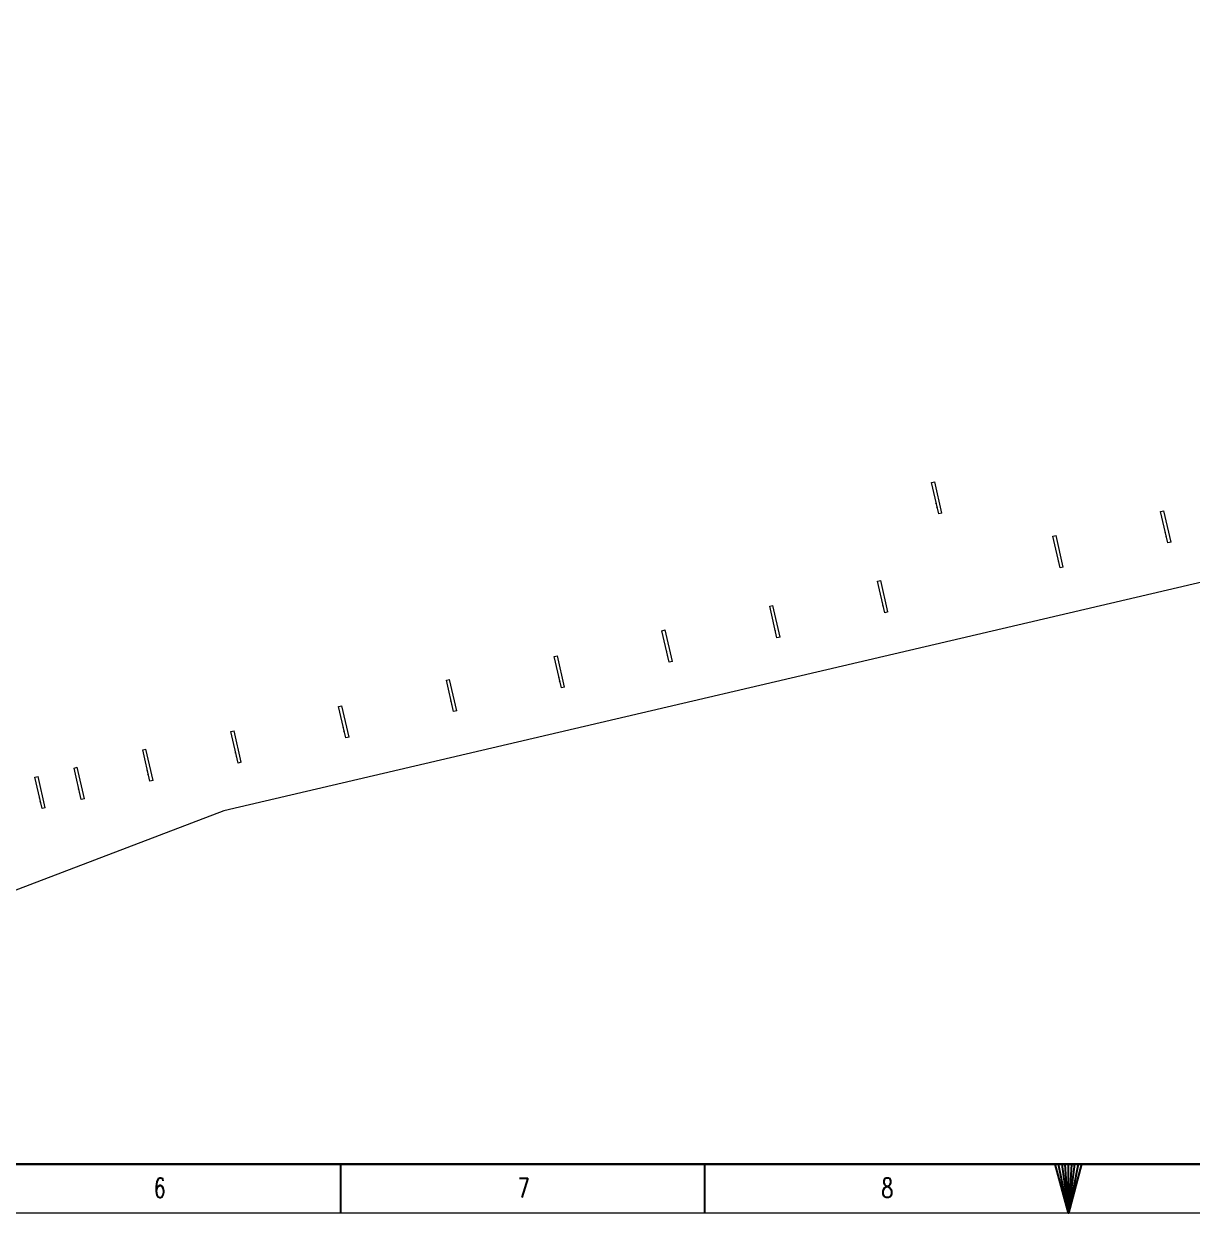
# Model space of a CAD drawing. Header units: inches. Extents: x -430764 to 256483, y 7374 to 217374.
# Drawn here: x -335570 to -275945, y 7374 to 68069 of the extents above; entities that cross this region are included whole.
import ezdxf

# ---------------------------------------------------------------- set-up
doc = ezdxf.new("R2010")
doc.units = ezdxf.units.IN
doc.header["$MEASUREMENT"] = 0
doc.layers.add('CABLETRAYLAYOUT-EMBED 2_DWG$0$DwgTemplate', color=7, linetype='Continuous', lineweight=9)
doc.styles.add('TEG BORDER', font='txt_qlt.shx', dxfattribs={"width": 0.7, "bigfont": 'hztxt.shx'})

# ---------------------------------------------------------------- blocks, each defined once
blk = doc.blocks.new('TEG BORDER A2')
at = {"linetype": 'Continuous'}
blk.add_line((5, 5), (489, 5), dxfattribs=at)
for p, q in [((222.75, 0), (222.75, 5)), ((259.88, 0), (259.88, 5)), ((297, 0), (297, 5))]:
    blk.add_line(p, q)
at = {"color": 5, "lineweight": 15}
blk.add_lwpolyline([(0, 420), (594, 420), (594, 0), (0, 0)], close=True, dxfattribs=at)
blk.add_lwpolyline([(5, 415), (589, 415), (589, 5), (5, 5)], close=True)
blk.add_lwpolyline([(297, 0), (295.66, 5), (298.34, 5), (297, 0), (296, 5), (296.33, 5), (297, 0), (296.67, 5), (297.33, 5), (297, 0), (297.67, 5), (298, 5), (297, 0)])
at = {"char_height": 2, "width": 2, "attachment_point": 7, "style": 'TEG BORDER'}
for s, insert in [('6', (203.67, 1.59)), ('7', (240.8, 1.59)), ('8', (277.92, 1.59))]:
    blk.add_mtext(s, dxfattribs=dict(at, insert=insert))

msp = doc.modelspace()

# ---------------------------------------------------------------- linework, layer by layer
at = {"layer": 'CABLETRAYLAYOUT-EMBED 2_DWG$0$DwgTemplate', "color": 252, "linetype": 'Continuous'}
for p, q in [((-224423.4341, 51507.42343), (-325365.7082, 27906.99351)), ((-289248.36265, 44666.32298), (-289087.44889, 44703.26584)), ((-288879.93702, 43061.55387), (-289248.36265, 44666.32298)), ((-288719.02326, 43098.49672), (-289087.44889, 44703.26584)), ((-289006.57588, 43613.16081), (-289037.57348, 43606.04433)), ((-289037.57348, 43606.04433), (-289035.30008, 43596.14195)), ((-289035.30008, 43596.14195), (-289004.30247, 43603.25843)), ((-288963.779, 43426.74842), (-288994.77661, 43419.63194)), ((-288994.77661, 43419.63194), (-288992.5032, 43409.72955)), ((-288992.5032, 43409.72955), (-288961.5056, 43416.84604)), ((-288719.02326, 43098.49672), (-288879.93702, 43061.55387)), ((-277555.29159, 43179.11035), (-277394.37784, 43216.0532)), ((-277186.86596, 41574.34123), (-277555.29159, 43179.11035)), ((-277025.95221, 41611.28409), (-277394.37784, 43216.0532)), ((-283055.29159, 41916.85421), (-282894.37784, 41953.79706)), ((-282686.86596, 40312.08509), (-283055.29159, 41916.85421)), ((-282525.95221, 40349.02795), (-282894.37784, 41953.79706)), ((-277313.50483, 42125.94818), (-277344.50243, 42118.8317)), ((-277344.50243, 42118.8317), (-277342.22902, 42108.92932)), ((-277342.22902, 42108.92932), (-277311.23142, 42116.0458)), ((-277270.70795, 41939.53579), (-277301.70556, 41932.41931)), ((-277301.70556, 41932.41931), (-277299.43215, 41922.51692)), ((-277299.43215, 41922.51692), (-277268.43455, 41929.63341)), ((-277025.95221, 41611.28409), (-277186.86596, 41574.34123)), ((-282813.50483, 40863.69204), (-282844.50243, 40856.57556)), ((-282844.50243, 40856.57556), (-282842.22902, 40846.67317)), ((-282842.22902, 40846.67317), (-282811.23142, 40853.78966)), ((-282770.70795, 40677.27965), (-282801.70556, 40670.16317)), ((-282801.70556, 40670.16317), (-282799.43215, 40660.26078)), ((-282799.43215, 40660.26078), (-282768.43455, 40667.37726)), ((-282525.95221, 40349.02795), (-282686.86596, 40312.08509)), ((-292002.3783, 39623.78294), (-291841.46455, 39660.7258)), ((-291633.95268, 38019.01383), (-292002.3783, 39623.78294)), ((-291473.03892, 38055.95668), (-291841.46455, 39660.7258)), ((-297502.3783, 38344.90472), (-297341.46455, 38381.84758)), ((-297133.95268, 36740.13561), (-297502.3783, 38344.90472)), ((-296973.03892, 36777.07846), (-297341.46455, 38381.84758)), ((-291760.59154, 38570.62078), (-291791.58914, 38563.50429)), ((-291791.58914, 38563.50429), (-291789.31574, 38553.60191)), ((-291789.31574, 38553.60191), (-291758.31813, 38560.71839)), ((-291717.79466, 38384.20838), (-291748.79227, 38377.0919)), ((-291748.79227, 38377.0919), (-291746.51886, 38367.18952)), ((-291746.51886, 38367.18952), (-291715.52126, 38374.306)), ((-291473.03892, 38055.95668), (-291633.95268, 38019.01383)), ((-303002.3783, 37099.27066), (-302841.46455, 37136.21351)), ((-302633.95268, 35494.50154), (-303002.3783, 37099.27066)), ((-302473.03892, 35531.4444), (-302841.46455, 37136.21351)), ((-297260.59154, 37291.74256), (-297291.58914, 37284.62607)), ((-297291.58914, 37284.62607), (-297289.31574, 37274.72369)), ((-297289.31574, 37274.72369), (-297258.31813, 37281.84017)), ((-297217.79466, 37105.33016), (-297248.79227, 37098.21368)), ((-297248.79227, 37098.21368), (-297246.51886, 37088.3113)), ((-297246.51886, 37088.3113), (-297215.52126, 37095.42778)), ((-296973.03892, 36777.07846), (-297133.95268, 36740.13561)), ((-308502.3783, 35787.14828), (-308341.46455, 35824.09114)), ((-307973.03892, 34219.32202), (-308341.46455, 35824.09114)), ((-302760.59154, 36046.10849), (-302791.58914, 36038.99201)), ((-302791.58914, 36038.99201), (-302789.31574, 36029.08963)), ((-302789.31574, 36029.08963), (-302758.31813, 36036.20611)), ((-302717.79466, 35859.6961), (-302748.79227, 35852.57962)), ((-302748.79227, 35852.57962), (-302746.51886, 35842.67723)), ((-302746.51886, 35842.67723), (-302715.52126, 35849.79372)), ((-308133.95268, 34182.37917), (-308502.3783, 35787.14828)), ((-302473.03892, 35531.4444), (-302633.95268, 35494.50154)), ((-314002.3783, 34574.75838), (-313841.46455, 34611.70123)), ((-313473.03892, 33006.93212), (-313841.46455, 34611.70123)), ((-308260.59154, 34733.98612), (-308291.58914, 34726.86963)), ((-308291.58914, 34726.86963), (-308289.31574, 34716.96725)), ((-308289.31574, 34716.96725), (-308258.31813, 34724.08373)), ((-313633.95268, 32969.98926), (-314002.3783, 34574.75838)), ((-308217.79466, 34547.57372), (-308248.79227, 34540.45724)), ((-308248.79227, 34540.45724), (-308246.51886, 34530.55486)), ((-308246.51886, 34530.55486), (-308215.52126, 34537.67134)), ((-307973.03892, 34219.32202), (-308133.95268, 34182.37917)), ((-313760.59154, 33521.59621), (-313791.58914, 33514.47973)), ((-313791.58914, 33514.47973), (-313789.31574, 33504.57734)), ((-313789.31574, 33504.57734), (-313758.31813, 33511.69383)), ((-319502.3783, 33229.39185), (-319341.46455, 33266.3347)), ((-319133.95268, 31624.62273), (-319502.3783, 33229.39185)), ((-318973.03892, 31661.56558), (-319341.46455, 33266.3347)), ((-313717.79466, 33335.18382), (-313748.79227, 33328.06733)), ((-313748.79227, 33328.06733), (-313746.51886, 33318.16495)), ((-313746.51886, 33318.16495), (-313715.52126, 33325.28143)), ((-313473.03892, 33006.93212), (-313633.95268, 32969.98926)), ((-319260.59154, 32176.22968), (-319291.58914, 32169.11319)), ((-319291.58914, 32169.11319), (-319289.31574, 32159.21081)), ((-325002.3783, 31950.51363), (-324841.46455, 31987.45648)), ((-324633.95268, 30345.74451), (-325002.3783, 31950.51363)), ((-324473.03892, 30382.68736), (-324841.46455, 31987.45648)), ((-319289.31574, 32159.21081), (-319258.31813, 32166.32729)), ((-319217.79466, 31989.81728), (-319248.79227, 31982.7008)), ((-319248.79227, 31982.7008), (-319246.51886, 31972.79842)), ((-319246.51886, 31972.79842), (-319215.52126, 31979.9149)), ((-318973.03892, 31661.56558), (-319133.95268, 31624.62273)), ((-329502.3783, 31017.49107), (-329341.46455, 31054.43392)), ((-329133.95268, 29412.72195), (-329502.3783, 31017.49107)), ((-328973.03892, 29449.66481), (-329341.46455, 31054.43392)), ((-324760.59154, 30897.35146), (-324791.58914, 30890.23497)), ((-324791.58914, 30890.23497), (-324789.31574, 30880.33259)), ((-324789.31574, 30880.33259), (-324758.31813, 30887.44907)), ((-324717.79466, 30710.93906), (-324748.79227, 30703.82258)), ((-324748.79227, 30703.82258), (-324746.51886, 30693.9202)), ((-324746.51886, 30693.9202), (-324715.52126, 30701.03668)), ((-324473.03892, 30382.68736), (-324633.95268, 30345.74451)), ((-333002.3783, 30090.32712), (-332841.46455, 30127.26998)), ((-332633.95268, 28485.55801), (-333002.3783, 30090.32712)), ((-332473.03892, 28522.50086), (-332841.46455, 30127.26998)), ((-329260.59154, 29964.3289), (-329291.58914, 29957.21242)), ((-329291.58914, 29957.21242), (-329289.31574, 29947.31004)), ((-329289.31574, 29947.31004), (-329258.31813, 29954.42652)), ((-329217.79466, 29777.91651), (-329248.79227, 29770.80003)), ((-329248.79227, 29770.80003), (-329246.51886, 29760.89764)), ((-329246.51886, 29760.89764), (-329215.52126, 29768.01413)), ((-335002.3783, 29625.2805), (-334841.46455, 29662.22335)), ((-334633.95268, 28020.51138), (-335002.3783, 29625.2805)), ((-334473.03892, 28057.45424), (-334841.46455, 29662.22335)), ((-328973.03892, 29449.66481), (-329133.95268, 29412.72195)), ((-334760.59154, 28572.11833), (-334791.58914, 28565.00185)), ((-334791.58914, 28565.00185), (-334789.31574, 28555.09946)), ((-334789.31574, 28555.09946), (-334758.31813, 28562.21595)), ((-332760.59154, 29037.16496), (-332791.58914, 29030.04847)), ((-332791.58914, 29030.04847), (-332789.31574, 29020.14609)), ((-332789.31574, 29020.14609), (-332758.31813, 29027.26257)), ((-332717.79466, 28850.75256), (-332748.79227, 28843.63608)), ((-332748.79227, 28843.63608), (-332746.51886, 28833.7337)), ((-332746.51886, 28833.7337), (-332715.52126, 28840.85018)), ((-334717.79466, 28385.70594), (-334748.79227, 28378.58946)), ((-334748.79227, 28378.58946), (-334746.51886, 28368.68707)), ((-334746.51886, 28368.68707), (-334715.52126, 28375.80355)), ((-334473.03892, 28057.45424), (-334633.95268, 28020.51138)), ((-332473.03892, 28522.50086), (-332633.95268, 28485.55801)), ((-325365.7082, 27906.99351), (-353894.8593, 17028.26392))]:
    msp.add_line(p, q, dxfattribs=at)

# ---------------------------------------------------------------- block references
at = {"xscale": 500, "yscale": 500, "zscale": 500}
msp.add_blockref('TEG BORDER A2', (-430764.34041, 7373.87141), dxfattribs=at)

doc.saveas('drawing.dxf')
